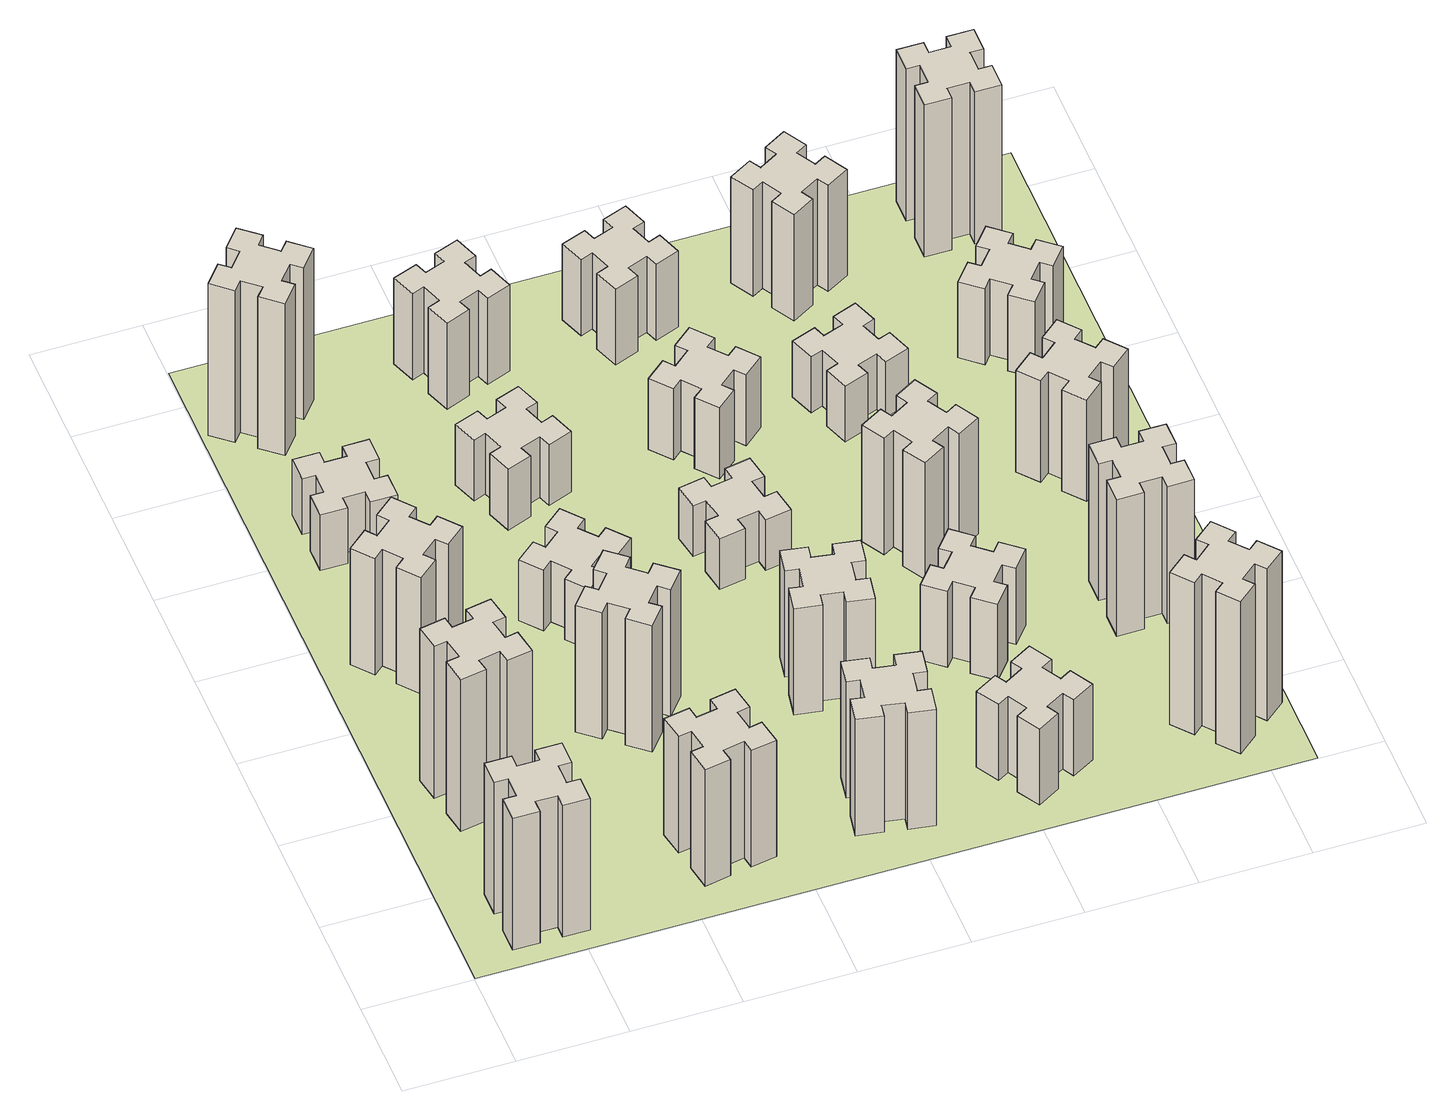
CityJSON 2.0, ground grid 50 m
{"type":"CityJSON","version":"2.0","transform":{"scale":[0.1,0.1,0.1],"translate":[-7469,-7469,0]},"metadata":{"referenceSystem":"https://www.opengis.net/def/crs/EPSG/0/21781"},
"CityObjects":{
"building1":{"type":"Building","attributes":{"class":"1000","function":"1000","usage":"1000","yearOfConstruction":2016,"roofType":"1000","measuredHeight":78,"storeysAboveGround":30,"storeysBelowGround":0},"geometry":[{"type":"Solid","lod":"1","boundaries":[[[[0,1,2,3,4,5,6,7,8,9,10,11,12,13,14,15,16,17,18,19]],[[17,16,20,21]],[[16,15,22,20]],[[15,14,23,22]],[[14,13,24,23]],[[13,12,25,24]],[[12,11,26,25]],[[11,10,27,26]],[[10,9,28,27]],[[9,8,29,28]],[[8,7,30,29]],[[7,6,31,30]],[[6,5,32,31]],[[5,4,33,32]],[[4,3,34,33]],[[3,2,35,34]],[[2,1,36,35]],[[1,0,37,36]],[[0,19,38,37]],[[19,18,39,38]],[[18,17,21,39]],[[24,25,26,27,28,29,30,31,32,33,34,35,36,37,38,39,21,20,22,23]]]]}]},
"building2":{"type":"Building","attributes":{"class":"1000","function":"1000","usage":"1000","yearOfConstruction":2016,"roofType":"1000","measuredHeight":90,"storeysAboveGround":30,"storeysBelowGround":0},"geometry":[{"type":"Solid","lod":"1","boundaries":[[[[40,41,42,43,44,45,46,47,48,49,50,51,52,53,54,55,56,57,58,59]],[[57,56,60,61]],[[56,55,62,60]],[[55,54,63,62]],[[54,53,64,63]],[[53,52,65,64]],[[52,51,66,65]],[[51,50,67,66]],[[50,49,68,67]],[[49,48,69,68]],[[48,47,70,69]],[[47,46,71,70]],[[46,45,72,71]],[[45,44,73,72]],[[44,43,74,73]],[[43,42,75,74]],[[42,41,76,75]],[[41,40,77,76]],[[40,59,78,77]],[[59,58,79,78]],[[58,57,61,79]],[[64,65,66,67,68,69,70,71,72,73,74,75,76,77,78,79,61,60,62,63]]]]}]},
"building3":{"type":"Building","attributes":{"class":"1000","function":"1000","usage":"1000","yearOfConstruction":2016,"roofType":"1000","measuredHeight":69,"storeysAboveGround":30,"storeysBelowGround":0},"geometry":[{"type":"Solid","lod":"1","boundaries":[[[[80,81,82,83,84,85,86,87,88,89,90,91,92,93,94,95,96,97,98,99]],[[97,96,100,101]],[[96,95,102,100]],[[95,94,103,102]],[[94,93,104,103]],[[93,92,105,104]],[[92,91,106,105]],[[91,90,107,106]],[[90,89,108,107]],[[89,88,109,108]],[[88,87,110,109]],[[87,86,111,110]],[[86,85,112,111]],[[85,84,113,112]],[[84,83,114,113]],[[83,82,115,114]],[[82,81,116,115]],[[81,80,117,116]],[[80,99,118,117]],[[99,98,119,118]],[[98,97,101,119]],[[104,105,106,107,108,109,110,111,112,113,114,115,116,117,118,119,101,100,102,103]]]]}]},
"building4":{"type":"Building","attributes":{"class":"1000","function":"1000","usage":"1000","yearOfConstruction":2016,"roofType":"1000","measuredHeight":33,"storeysAboveGround":30,"storeysBelowGround":0},"geometry":[{"type":"Solid","lod":"1","boundaries":[[[[120,121,122,123,124,125,126,127,128,129,130,131,132,133,134,135,136,137,138,139]],[[137,136,140,141]],[[136,135,142,140]],[[135,134,143,142]],[[134,133,144,143]],[[133,132,145,144]],[[132,131,146,145]],[[131,130,147,146]],[[130,129,148,147]],[[129,128,149,148]],[[128,127,150,149]],[[127,126,151,150]],[[126,125,152,151]],[[125,124,153,152]],[[124,123,154,153]],[[123,122,155,154]],[[122,121,156,155]],[[121,120,157,156]],[[120,139,158,157]],[[139,138,159,158]],[[138,137,141,159]],[[144,145,146,147,148,149,150,151,152,153,154,155,156,157,158,159,141,140,142,143]]]]}]},
"building5":{"type":"Building","attributes":{"class":"1000","function":"1000","usage":"1000","yearOfConstruction":2016,"roofType":"1000","measuredHeight":90,"storeysAboveGround":30,"storeysBelowGround":0},"geometry":[{"type":"Solid","lod":"1","boundaries":[[[[160,161,162,163,164,165,166,167,168,169,170,171,172,173,174,175,176,177,178,179]],[[177,176,180,181]],[[176,175,182,180]],[[175,174,183,182]],[[174,173,184,183]],[[173,172,185,184]],[[172,171,186,185]],[[171,170,187,186]],[[170,169,188,187]],[[169,168,189,188]],[[168,167,190,189]],[[167,166,191,190]],[[166,165,192,191]],[[165,164,193,192]],[[164,163,194,193]],[[163,162,195,194]],[[162,161,196,195]],[[161,160,197,196]],[[160,179,198,197]],[[179,178,199,198]],[[178,177,181,199]],[[184,185,186,187,188,189,190,191,192,193,194,195,196,197,198,199,181,180,182,183]]]]}]},
"building6":{"type":"Building","attributes":{"class":"1000","function":"1000","usage":"1000","yearOfConstruction":2016,"roofType":"1000","measuredHeight":69,"storeysAboveGround":30,"storeysBelowGround":0},"geometry":[{"type":"Solid","lod":"1","boundaries":[[[[200,201,202,203,204,205,206,207,208,209,210,211,212,213,214,215,216,217,218,219]],[[217,216,220,221]],[[216,215,222,220]],[[215,214,223,222]],[[214,213,224,223]],[[213,212,225,224]],[[212,211,226,225]],[[211,210,227,226]],[[210,209,228,227]],[[209,208,229,228]],[[208,207,230,229]],[[207,206,231,230]],[[206,205,232,231]],[[205,204,233,232]],[[204,203,234,233]],[[203,202,235,234]],[[202,201,236,235]],[[201,200,237,236]],[[200,219,238,237]],[[219,218,239,238]],[[218,217,221,239]],[[224,225,226,227,228,229,230,231,232,233,234,235,236,237,238,239,221,220,222,223]]]]}]},
"building7":{"type":"Building","attributes":{"class":"1000","function":"1000","usage":"1000","yearOfConstruction":2016,"roofType":"1000","measuredHeight":75,"storeysAboveGround":30,"storeysBelowGround":0},"geometry":[{"type":"Solid","lod":"1","boundaries":[[[[240,241,242,243,244,245,246,247,248,249,250,251,252,253,254,255,256,257,258,259]],[[257,256,260,261]],[[256,255,262,260]],[[255,254,263,262]],[[254,253,264,263]],[[253,252,265,264]],[[252,251,266,265]],[[251,250,267,266]],[[250,249,268,267]],[[249,248,269,268]],[[248,247,270,269]],[[247,246,271,270]],[[246,245,272,271]],[[245,244,273,272]],[[244,243,274,273]],[[243,242,275,274]],[[242,241,276,275]],[[241,240,277,276]],[[240,259,278,277]],[[259,258,279,278]],[[258,257,261,279]],[[264,265,266,267,268,269,270,271,272,273,274,275,276,277,278,279,261,260,262,263]]]]}]},
"building8":{"type":"Building","attributes":{"class":"1000","function":"1000","usage":"1000","yearOfConstruction":2016,"roofType":"1000","measuredHeight":36,"storeysAboveGround":30,"storeysBelowGround":0},"geometry":[{"type":"Solid","lod":"1","boundaries":[[[[280,281,282,283,284,285,286,287,288,289,290,291,292,293,294,295,296,297,298,299]],[[297,296,300,301]],[[296,295,302,300]],[[295,294,303,302]],[[294,293,304,303]],[[293,292,305,304]],[[292,291,306,305]],[[291,290,307,306]],[[290,289,308,307]],[[289,288,309,308]],[[288,287,310,309]],[[287,286,311,310]],[[286,285,312,311]],[[285,284,313,312]],[[284,283,314,313]],[[283,282,315,314]],[[282,281,316,315]],[[281,280,317,316]],[[280,299,318,317]],[[299,298,319,318]],[[298,297,301,319]],[[304,305,306,307,308,309,310,311,312,313,314,315,316,317,318,319,301,300,302,303]]]]}]},
"building9":{"type":"Building","attributes":{"class":"1000","function":"1000","usage":"1000","yearOfConstruction":2016,"roofType":"1000","measuredHeight":36,"storeysAboveGround":30,"storeysBelowGround":0},"geometry":[{"type":"Solid","lod":"1","boundaries":[[[[320,321,322,323,324,325,326,327,328,329,330,331,332,333,334,335,336,337,338,339]],[[337,336,340,341]],[[336,335,342,340]],[[335,334,343,342]],[[334,333,344,343]],[[333,332,345,344]],[[332,331,346,345]],[[331,330,347,346]],[[330,329,348,347]],[[329,328,349,348]],[[328,327,350,349]],[[327,326,351,350]],[[326,325,352,351]],[[325,324,353,352]],[[324,323,354,353]],[[323,322,355,354]],[[322,321,356,355]],[[321,320,357,356]],[[320,339,358,357]],[[339,338,359,358]],[[338,337,341,359]],[[344,345,346,347,348,349,350,351,352,353,354,355,356,357,358,359,341,340,342,343]]]]}]},
"building10":{"type":"Building","attributes":{"class":"1000","function":"1000","usage":"1000","yearOfConstruction":2016,"roofType":"1000","measuredHeight":69,"storeysAboveGround":30,"storeysBelowGround":0},"geometry":[{"type":"Solid","lod":"1","boundaries":[[[[360,361,362,363,364,365,366,367,368,369,370,371,372,373,374,375,376,377,378,379]],[[377,376,380,381]],[[376,375,382,380]],[[375,374,383,382]],[[374,373,384,383]],[[373,372,385,384]],[[372,371,386,385]],[[371,370,387,386]],[[370,369,388,387]],[[369,368,389,388]],[[368,367,390,389]],[[367,366,391,390]],[[366,365,392,391]],[[365,364,393,392]],[[364,363,394,393]],[[363,362,395,394]],[[362,361,396,395]],[[361,360,397,396]],[[360,379,398,397]],[[379,378,399,398]],[[378,377,381,399]],[[384,385,386,387,388,389,390,391,392,393,394,395,396,397,398,399,381,380,382,383]]]]}]},
"building11":{"type":"Building","attributes":{"class":"1000","function":"1000","usage":"1000","yearOfConstruction":2016,"roofType":"1000","measuredHeight":51,"storeysAboveGround":30,"storeysBelowGround":0},"geometry":[{"type":"Solid","lod":"1","boundaries":[[[[400,401,402,403,404,405,406,407,408,409,410,411,412,413,414,415,416,417,418,419]],[[417,416,420,421]],[[416,415,422,420]],[[415,414,423,422]],[[414,413,424,423]],[[413,412,425,424]],[[412,411,426,425]],[[411,410,427,426]],[[410,409,428,427]],[[409,408,429,428]],[[408,407,430,429]],[[407,406,431,430]],[[406,405,432,431]],[[405,404,433,432]],[[404,403,434,433]],[[403,402,435,434]],[[402,401,436,435]],[[401,400,437,436]],[[400,419,438,437]],[[419,418,439,438]],[[418,417,421,439]],[[424,425,426,427,428,429,430,431,432,433,434,435,436,437,438,439,421,420,422,423]]]]}]},
"building12":{"type":"Building","attributes":{"class":"1000","function":"1000","usage":"1000","yearOfConstruction":2016,"roofType":"1000","measuredHeight":63,"storeysAboveGround":30,"storeysBelowGround":0},"geometry":[{"type":"Solid","lod":"1","boundaries":[[[[440,441,442,443,444,445,446,447,448,449,450,451,452,453,454,455,456,457,458,459]],[[457,456,460,461]],[[456,455,462,460]],[[455,454,463,462]],[[454,453,464,463]],[[453,452,465,464]],[[452,451,466,465]],[[451,450,467,466]],[[450,449,468,467]],[[449,448,469,468]],[[448,447,470,469]],[[447,446,471,470]],[[446,445,472,471]],[[445,444,473,472]],[[444,443,474,473]],[[443,442,475,474]],[[442,441,476,475]],[[441,440,477,476]],[[440,459,478,477]],[[459,458,479,478]],[[458,457,461,479]],[[464,465,466,467,468,469,470,471,472,473,474,475,476,477,478,479,461,460,462,463]]]]}]},
"building13":{"type":"Building","attributes":{"class":"1000","function":"1000","usage":"1000","yearOfConstruction":2016,"roofType":"1000","measuredHeight":30,"storeysAboveGround":30,"storeysBelowGround":0},"geometry":[{"type":"Solid","lod":"1","boundaries":[[[[480,481,482,483,484,485,486,487,488,489,490,491,492,493,494,495,496,497,498,499]],[[497,496,500,501]],[[496,495,502,500]],[[495,494,503,502]],[[494,493,504,503]],[[493,492,505,504]],[[492,491,506,505]],[[491,490,507,506]],[[490,489,508,507]],[[489,488,509,508]],[[488,487,510,509]],[[487,486,511,510]],[[486,485,512,511]],[[485,484,513,512]],[[484,483,514,513]],[[483,482,515,514]],[[482,481,516,515]],[[481,480,517,516]],[[480,499,518,517]],[[499,498,519,518]],[[498,497,501,519]],[[504,505,506,507,508,509,510,511,512,513,514,515,516,517,518,519,501,500,502,503]]]]}]},
"building14":{"type":"Building","attributes":{"class":"1000","function":"1000","usage":"1000","yearOfConstruction":2016,"roofType":"1000","measuredHeight":45,"storeysAboveGround":30,"storeysBelowGround":0},"geometry":[{"type":"Solid","lod":"1","boundaries":[[[[520,521,522,523,524,525,526,527,528,529,530,531,532,533,534,535,536,537,538,539]],[[537,536,540,541]],[[536,535,542,540]],[[535,534,543,542]],[[534,533,544,543]],[[533,532,545,544]],[[532,531,546,545]],[[531,530,547,546]],[[530,529,548,547]],[[529,528,549,548]],[[528,527,550,549]],[[527,526,551,550]],[[526,525,552,551]],[[525,524,553,552]],[[524,523,554,553]],[[523,522,555,554]],[[522,521,556,555]],[[521,520,557,556]],[[520,539,558,557]],[[539,538,559,558]],[[538,537,541,559]],[[544,545,546,547,548,549,550,551,552,553,554,555,556,557,558,559,541,540,542,543]]]]}]},
"building15":{"type":"Building","attributes":{"class":"1000","function":"1000","usage":"1000","yearOfConstruction":2016,"roofType":"1000","measuredHeight":42,"storeysAboveGround":30,"storeysBelowGround":0},"geometry":[{"type":"Solid","lod":"1","boundaries":[[[[560,561,562,563,564,565,566,567,568,569,570,571,572,573,574,575,576,577,578,579]],[[577,576,580,581]],[[576,575,582,580]],[[575,574,583,582]],[[574,573,584,583]],[[573,572,585,584]],[[572,571,586,585]],[[571,570,587,586]],[[570,569,588,587]],[[569,568,589,588]],[[568,567,590,589]],[[567,566,591,590]],[[566,565,592,591]],[[565,564,593,592]],[[564,563,594,593]],[[563,562,595,594]],[[562,561,596,595]],[[561,560,597,596]],[[560,579,598,597]],[[579,578,599,598]],[[578,577,581,599]],[[584,585,586,587,588,589,590,591,592,593,594,595,596,597,598,599,581,580,582,583]]]]}]},
"building16":{"type":"Building","attributes":{"class":"1000","function":"1000","usage":"1000","yearOfConstruction":2016,"roofType":"1000","measuredHeight":45,"storeysAboveGround":30,"storeysBelowGround":0},"geometry":[{"type":"Solid","lod":"1","boundaries":[[[[600,601,602,603,604,605,606,607,608,609,610,611,612,613,614,615,616,617,618,619]],[[617,616,620,621]],[[616,615,622,620]],[[615,614,623,622]],[[614,613,624,623]],[[613,612,625,624]],[[612,611,626,625]],[[611,610,627,626]],[[610,609,628,627]],[[609,608,629,628]],[[608,607,630,629]],[[607,606,631,630]],[[606,605,632,631]],[[605,604,633,632]],[[604,603,634,633]],[[603,602,635,634]],[[602,601,636,635]],[[601,600,637,636]],[[600,619,638,637]],[[619,618,639,638]],[[618,617,621,639]],[[624,625,626,627,628,629,630,631,632,633,634,635,636,637,638,639,621,620,622,623]]]]}]},
"building17":{"type":"Building","attributes":{"class":"1000","function":"1000","usage":"1000","yearOfConstruction":2016,"roofType":"1000","measuredHeight":45,"storeysAboveGround":30,"storeysBelowGround":0},"geometry":[{"type":"Solid","lod":"1","boundaries":[[[[640,641,642,643,644,645,646,647,648,649,650,651,652,653,654,655,656,657,658,659]],[[657,656,660,661]],[[656,655,662,660]],[[655,654,663,662]],[[654,653,664,663]],[[653,652,665,664]],[[652,651,666,665]],[[651,650,667,666]],[[650,649,668,667]],[[649,648,669,668]],[[648,647,670,669]],[[647,646,671,670]],[[646,645,672,671]],[[645,644,673,672]],[[644,643,674,673]],[[643,642,675,674]],[[642,641,676,675]],[[641,640,677,676]],[[640,659,678,677]],[[659,658,679,678]],[[658,657,661,679]],[[664,665,666,667,668,669,670,671,672,673,674,675,676,677,678,679,661,660,662,663]]]]}]},
"building18":{"type":"Building","attributes":{"class":"1000","function":"1000","usage":"1000","yearOfConstruction":2016,"roofType":"1000","measuredHeight":69,"storeysAboveGround":30,"storeysBelowGround":0},"geometry":[{"type":"Solid","lod":"1","boundaries":[[[[680,681,682,683,684,685,686,687,688,689,690,691,692,693,694,695,696,697,698,699]],[[697,696,700,701]],[[696,695,702,700]],[[695,694,703,702]],[[694,693,704,703]],[[693,692,705,704]],[[692,691,706,705]],[[691,690,707,706]],[[690,689,708,707]],[[689,688,709,708]],[[688,687,710,709]],[[687,686,711,710]],[[686,685,712,711]],[[685,684,713,712]],[[684,683,714,713]],[[683,682,715,714]],[[682,681,716,715]],[[681,680,717,716]],[[680,699,718,717]],[[699,698,719,718]],[[698,697,701,719]],[[704,705,706,707,708,709,710,711,712,713,714,715,716,717,718,719,701,700,702,703]]]]}]},
"building19":{"type":"Building","attributes":{"class":"1000","function":"1000","usage":"1000","yearOfConstruction":2016,"roofType":"1000","measuredHeight":33,"storeysAboveGround":30,"storeysBelowGround":0},"geometry":[{"type":"Solid","lod":"1","boundaries":[[[[720,721,722,723,724,725,726,727,728,729,730,731,732,733,734,735,736,737,738,739]],[[737,736,740,741]],[[736,735,742,740]],[[735,734,743,742]],[[734,733,744,743]],[[733,732,745,744]],[[732,731,746,745]],[[731,730,747,746]],[[730,729,748,747]],[[729,728,749,748]],[[728,727,750,749]],[[727,726,751,750]],[[726,725,752,751]],[[725,724,753,752]],[[724,723,754,753]],[[723,722,755,754]],[[722,721,756,755]],[[721,720,757,756]],[[720,739,758,757]],[[739,738,759,758]],[[738,737,741,759]],[[744,745,746,747,748,749,750,751,752,753,754,755,756,757,758,759,741,740,742,743]]]]}]},
"building20":{"type":"Building","attributes":{"class":"1000","function":"1000","usage":"1000","yearOfConstruction":2016,"roofType":"1000","measuredHeight":90,"storeysAboveGround":30,"storeysBelowGround":0},"geometry":[{"type":"Solid","lod":"1","boundaries":[[[[760,761,762,763,764,765,766,767,768,769,770,771,772,773,774,775,776,777,778,779]],[[777,776,780,781]],[[776,775,782,780]],[[775,774,783,782]],[[774,773,784,783]],[[773,772,785,784]],[[772,771,786,785]],[[771,770,787,786]],[[770,769,788,787]],[[769,768,789,788]],[[768,767,790,789]],[[767,766,791,790]],[[766,765,792,791]],[[765,764,793,792]],[[764,763,794,793]],[[763,762,795,794]],[[762,761,796,795]],[[761,760,797,796]],[[760,779,798,797]],[[779,778,799,798]],[[778,777,781,799]],[[784,785,786,787,788,789,790,791,792,793,794,795,796,797,798,799,781,780,782,783]]]]}]},
"building21":{"type":"Building","attributes":{"class":"1000","function":"1000","usage":"1000","yearOfConstruction":2016,"roofType":"1000","measuredHeight":63,"storeysAboveGround":30,"storeysBelowGround":0},"geometry":[{"type":"Solid","lod":"1","boundaries":[[[[800,801,802,803,804,805,806,807,808,809,810,811,812,813,814,815,816,817,818,819]],[[817,816,820,821]],[[816,815,822,820]],[[815,814,823,822]],[[814,813,824,823]],[[813,812,825,824]],[[812,811,826,825]],[[811,810,827,826]],[[810,809,828,827]],[[809,808,829,828]],[[808,807,830,829]],[[807,806,831,830]],[[806,805,832,831]],[[805,804,833,832]],[[804,803,834,833]],[[803,802,835,834]],[[802,801,836,835]],[[801,800,837,836]],[[800,819,838,837]],[[819,818,839,838]],[[818,817,821,839]],[[824,825,826,827,828,829,830,831,832,833,834,835,836,837,838,839,821,820,822,823]]]]}]},
"building22":{"type":"Building","attributes":{"class":"1000","function":"1000","usage":"1000","yearOfConstruction":2016,"roofType":"1000","measuredHeight":81,"storeysAboveGround":30,"storeysBelowGround":0},"geometry":[{"type":"Solid","lod":"1","boundaries":[[[[840,841,842,843,844,845,846,847,848,849,850,851,852,853,854,855,856,857,858,859]],[[857,856,860,861]],[[856,855,862,860]],[[855,854,863,862]],[[854,853,864,863]],[[853,852,865,864]],[[852,851,866,865]],[[851,850,867,866]],[[850,849,868,867]],[[849,848,869,868]],[[848,847,870,869]],[[847,846,871,870]],[[846,845,872,871]],[[845,844,873,872]],[[844,843,874,873]],[[843,842,875,874]],[[842,841,876,875]],[[841,840,877,876]],[[840,859,878,877]],[[859,858,879,878]],[[858,857,861,879]],[[864,865,866,867,868,869,870,871,872,873,874,875,876,877,878,879,861,860,862,863]]]]}]},
"building23":{"type":"Building","attributes":{"class":"1000","function":"1000","usage":"1000","yearOfConstruction":2016,"roofType":"1000","measuredHeight":60,"storeysAboveGround":30,"storeysBelowGround":0},"geometry":[{"type":"Solid","lod":"1","boundaries":[[[[880,881,882,883,884,885,886,887,888,889,890,891,892,893,894,895,896,897,898,899]],[[897,896,900,901]],[[896,895,902,900]],[[895,894,903,902]],[[894,893,904,903]],[[893,892,905,904]],[[892,891,906,905]],[[891,890,907,906]],[[890,889,908,907]],[[889,888,909,908]],[[888,887,910,909]],[[887,886,911,910]],[[886,885,912,911]],[[885,884,913,912]],[[884,883,914,913]],[[883,882,915,914]],[[882,881,916,915]],[[881,880,917,916]],[[880,899,918,917]],[[899,898,919,918]],[[898,897,901,919]],[[904,905,906,907,908,909,910,911,912,913,914,915,916,917,918,919,901,900,902,903]]]]}]},
"building24":{"type":"Building","attributes":{"class":"1000","function":"1000","usage":"1000","yearOfConstruction":2016,"roofType":"1000","measuredHeight":45,"storeysAboveGround":30,"storeysBelowGround":0},"geometry":[{"type":"Solid","lod":"1","boundaries":[[[[920,921,922,923,924,925,926,927,928,929,930,931,932,933,934,935,936,937,938,939]],[[937,936,940,941]],[[936,935,942,940]],[[935,934,943,942]],[[934,933,944,943]],[[933,932,945,944]],[[932,931,946,945]],[[931,930,947,946]],[[930,929,948,947]],[[929,928,949,948]],[[928,927,950,949]],[[927,926,951,950]],[[926,925,952,951]],[[925,924,953,952]],[[924,923,954,953]],[[923,922,955,954]],[[922,921,956,955]],[[921,920,957,956]],[[920,939,958,957]],[[939,938,959,958]],[[938,937,941,959]],[[944,945,946,947,948,949,950,951,952,953,954,955,956,957,958,959,941,940,942,943]]]]}]},
"building25":{"type":"Building","attributes":{"class":"1000","function":"1000","usage":"1000","yearOfConstruction":2016,"roofType":"1000","measuredHeight":90,"storeysAboveGround":30,"storeysBelowGround":0},"geometry":[{"type":"Solid","lod":"1","boundaries":[[[[960,961,962,963,964,965,966,967,968,969,970,971,972,973,974,975,976,977,978,979]],[[977,976,980,981]],[[976,975,982,980]],[[975,974,983,982]],[[974,973,984,983]],[[973,972,985,984]],[[972,971,986,985]],[[971,970,987,986]],[[970,969,988,987]],[[969,968,989,988]],[[968,967,990,989]],[[967,966,991,990]],[[966,965,992,991]],[[965,964,993,992]],[[964,963,994,993]],[[963,962,995,994]],[[962,961,996,995]],[[961,960,997,996]],[[960,979,998,997]],[[979,978,999,998]],[[978,977,981,999]],[[984,985,986,987,988,989,990,991,992,993,994,995,996,997,998,999,981,980,982,983]]]]}]},
"landuse1":{"type":"LandUse","attributes":{"name":"plot1","function":"1010"},"geometry":[{"type":"MultiSurface","lod":"1","boundaries":[[[1000,1001,1002,1003]]]}]}
},
"vertices":[
[485,225,0],[485,325,0],[545,325,0],[545,445,0],[425,445,0],[425,385,0],[325,385,0],[325,445,0],[205,445,0],[205,325,0],[265,325,0],[265,225,0],[205,225,0],[205,105,0],[325,105,0],[325,165,0],[425,165,0],[425,105,0],[545,105,0],[545,225,0],[425,165,780],[425,105,780],[325,165,780],[325,105,780],[205,105,780],[205,225,780],[265,225,780],[265,325,780],[205,325,780],[205,445,780],[325,445,780],[325,385,780],[425,385,780],[425,445,780],[545,445,780],[545,325,780],[485,325,780],[485,225,780],[545,225,780],[545,105,780],
[405,1132,0],[307,1115,0],[297,1174,0],[178,1153,0],[199,1035,0],[258,1045,0],[276,947,0],[217,937,0],[237,818,0],[356,839,0],[345,898,0],[444,916,0],[454,857,0],[572,877,0],[551,996,0],[492,985,0],[475,1084,0],[534,1094,0],[513,1212,0],[395,1191,0],[475,1084,900],[534,1094,900],[492,985,900],[551,996,900],[572,877,900],[454,857,900],[444,916,900],[345,898,900],[356,839,900],[237,818,900],[217,937,900],[276,947,900],[258,1045,900],[199,1035,900],[178,1153,900],[297,1174,900],[307,1115,900],[405,1132,900],[395,1191,900],[513,1212,900],
[492,1888,0],[427,1964,0],[473,2003,0],[396,2095,0],[304,2018,0],[343,1972,0],[266,1907,0],[228,1953,0],[136,1876,0],[213,1784,0],[259,1823,0],[323,1746,0],[277,1708,0],[354,1616,0],[446,1693,0],[408,1739,0],[484,1803,0],[523,1757,0],[615,1834,0],[538,1926,0],[484,1803,690],[523,1757,690],[408,1739,690],[446,1693,690],[354,1616,690],[277,1708,690],[323,1746,690],[259,1823,690],[213,1784,690],[136,1876,690],[228,1953,690],[266,1907,690],[343,1972,690],[304,2018,690],[396,2095,690],[473,2003,690],[427,1964,690],[492,1888,690],[538,1926,690],[615,1834,690],
[485,2545,0],[485,2645,0],[545,2645,0],[545,2765,0],[425,2765,0],[425,2705,0],[325,2705,0],[325,2765,0],[205,2765,0],[205,2645,0],[265,2645,0],[265,2545,0],[205,2545,0],[205,2425,0],[325,2425,0],[325,2485,0],[425,2485,0],[425,2425,0],[545,2425,0],[545,2545,0],[425,2485,330],[425,2425,330],[325,2485,330],[325,2425,330],[205,2425,330],[205,2545,330],[265,2545,330],[265,2645,330],[205,2645,330],[205,2765,330],[325,2765,330],[325,2705,330],[425,2705,330],[425,2765,330],[545,2765,330],[545,2645,330],[485,2645,330],[485,2545,330],[545,2545,330],[545,2425,330],
[384,3387,0],[308,3452,0],[346,3498,0],[254,3575,0],[177,3483,0],[223,3444,0],[159,3368,0],[113,3406,0],[36,3314,0],[128,3237,0],[166,3283,0],[243,3219,0],[204,3173,0],[296,3096,0],[373,3188,0],[327,3226,0],[392,3303,0],[438,3264,0],[515,3356,0],[423,3433,0],[392,3303,900],[438,3264,900],[327,3226,900],[373,3188,900],[296,3096,900],[204,3173,900],[243,3219,900],[166,3283,900],[128,3237,900],[36,3314,900],[113,3406,900],[159,3368,900],[223,3444,900],[177,3483,900],[254,3575,900],[346,3498,900],[308,3452,900],[384,3387,900],[423,3433,900],[515,3356,900],
[1332,345,0],[1315,444,0],[1374,454,0],[1353,572,0],[1235,551,0],[1245,492,0],[1147,475,0],[1137,534,0],[1018,513,0],[1039,395,0],[1098,405,0],[1116,307,0],[1057,297,0],[1077,178,0],[1196,199,0],[1185,258,0],[1284,276,0],[1294,217,0],[1412,237,0],[1391,356,0],[1284,276,690],[1294,217,690],[1185,258,690],[1196,199,690],[1077,178,690],[1057,297,690],[1116,307,690],[1098,405,690],[1039,395,690],[1018,513,690],[1137,534,690],[1147,475,690],[1245,492,690],[1235,551,690],[1353,572,690],[1374,454,690],[1315,444,690],[1332,345,690],[1391,356,690],[1412,237,690],
[1224,1267,0],[1148,1332,0],[1186,1378,0],[1094,1455,0],[1017,1363,0],[1063,1324,0],[999,1248,0],[953,1286,0],[876,1194,0],[968,1117,0],[1006,1163,0],[1083,1099,0],[1044,1053,0],[1136,976,0],[1213,1068,0],[1167,1106,0],[1232,1183,0],[1278,1144,0],[1355,1236,0],[1263,1313,0],[1232,1183,750],[1278,1144,750],[1167,1106,750],[1213,1068,750],[1136,976,750],[1044,1053,750],[1083,1099,750],[1006,1163,750],[968,1117,750],[876,1194,750],[953,1286,750],[999,1248,750],[1063,1324,750],[1017,1363,750],[1094,1455,750],[1186,1378,750],[1148,1332,750],[1224,1267,750],[1263,1313,750],[1355,1236,750],
[1083,1972,0],[1006,1907,0],[968,1953,0],[876,1876,0],[953,1784,0],[999,1823,0],[1063,1746,0],[1017,1708,0],[1094,1616,0],[1186,1693,0],[1148,1739,0],[1224,1803,0],[1263,1757,0],[1355,1834,0],[1278,1926,0],[1232,1888,0],[1167,1964,0],[1213,2003,0],[1136,2095,0],[1044,2018,0],[1167,1964,360],[1213,2003,360],[1232,1888,360],[1278,1926,360],[1355,1834,360],[1263,1757,360],[1224,1803,360],[1148,1739,360],[1186,1693,360],[1094,1616,360],[1017,1708,360],[1063,1746,360],[999,1823,360],[953,1784,360],[876,1876,360],[968,1953,360],[1006,1907,360],[1083,1972,360],[1044,2018,360],[1136,2095,360],
[1106,2475,0],[1200,2509,0],[1220,2453,0],[1333,2494,0],[1292,2607,0],[1236,2586,0],[1202,2680,0],[1258,2700,0],[1217,2813,0],[1104,2772,0],[1125,2716,0],[1031,2682,0],[1010,2738,0],[897,2697,0],[939,2584,0],[995,2605,0],[1029,2511,0],[973,2490,0],[1014,2377,0],[1127,2419,0],[1029,2511,360],[973,2490,360],[995,2605,360],[939,2584,360],[897,2697,360],[1010,2738,360],[1031,2682,360],[1125,2716,360],[1104,2772,360],[1217,2813,360],[1258,2700,360],[1202,2680,360],[1236,2586,360],[1292,2607,360],[1333,2494,360],[1220,2453,360],[1200,2509,360],[1106,2475,360],[1127,2419,360],[1014,2377,360],
[2055,307,0],[2072,405,0],[2131,395,0],[2152,513,0],[2034,534,0],[2024,475,0],[1925,492,0],[1936,551,0],[1817,572,0],[1797,454,0],[1856,444,0],[1838,345,0],[1779,356,0],[1758,237,0],[1877,217,0],[1887,276,0],[1985,258,0],[1975,199,0],[2093,178,0],[2114,297,0],[1985,258,690],[1975,199,690],[1887,276,690],[1877,217,690],[1758,237,690],[1779,356,690],[1838,345,690],[1856,444,690],[1797,454,690],[1817,572,690],[1936,551,690],[1925,492,690],[2024,475,690],[2034,534,690],[2152,513,690],[2131,395,690],[2072,405,690],[2055,307,690],[2114,297,690],[2093,178,690],
[1125,3456,0],[1031,3422,0],[1010,3478,0],[897,3437,0],[939,3324,0],[995,3345,0],[1029,3251,0],[973,3230,0],[1014,3117,0],[1127,3159,0],[1106,3215,0],[1200,3249,0],[1220,3193,0],[1333,3234,0],[1292,3347,0],[1236,3326,0],[1202,3420,0],[1258,3440,0],[1217,3553,0],[1104,3512,0],[1202,3420,510],[1258,3440,510],[1236,3326,510],[1292,3347,510],[1333,3234,510],[1220,3193,510],[1200,3249,510],[1106,3215,510],[1127,3159,510],[1014,3117,510],[973,3230,510],[1029,3251,510],[995,3345,510],[939,3324,510],[897,3437,510],[1010,3478,510],[1031,3422,510],[1125,3456,510],[1104,3512,510],[1217,3553,510],
[2055,1047,0],[2072,1145,0],[2131,1135,0],[2152,1253,0],[2034,1274,0],[2024,1215,0],[1925,1232,0],[1936,1291,0],[1817,1312,0],[1797,1194,0],[1856,1184,0],[1838,1085,0],[1779,1096,0],[1758,977,0],[1877,957,0],[1887,1016,0],[1985,998,0],[1975,939,0],[2093,918,0],[2114,1037,0],[1985,998,630],[1975,939,630],[1887,1016,630],[1877,957,630],[1758,977,630],[1779,1096,630],[1838,1085,630],[1856,1184,630],[1797,1194,630],[1817,1312,630],[1936,1291,630],[1925,1232,630],[2024,1215,630],[2034,1274,630],[2152,1253,630],[2131,1135,630],[2072,1145,630],[2055,1047,630],[2114,1037,630],[2093,918,630],
[1972,1925,0],[1955,2024,0],[2014,2034,0],[1993,2152,0],[1875,2131,0],[1885,2072,0],[1787,2055,0],[1777,2114,0],[1658,2093,0],[1679,1975,0],[1738,1985,0],[1756,1887,0],[1697,1877,0],[1717,1758,0],[1836,1779,0],[1825,1838,0],[1924,1856,0],[1934,1797,0],[2052,1817,0],[2031,1936,0],[1924,1856,300],[1934,1797,300],[1825,1838,300],[1836,1779,300],[1717,1758,300],[1697,1877,300],[1756,1887,300],[1738,1985,300],[1679,1975,300],[1658,2093,300],[1777,2114,300],[1787,2055,300],[1885,2072,300],[1875,2131,300],[1993,2152,300],[2014,2034,300],[1955,2024,300],[1972,1925,300],[2031,1936,300],[2052,1817,300],
[2475,364,0],[2525,277,0],[2473,247,0],[2533,143,0],[2637,203,0],[2607,255,0],[2694,305,0],[2724,253,0],[2828,313,0],[2768,417,0],[2716,387,0],[2666,474,0],[2718,504,0],[2658,608,0],[2554,548,0],[2584,496,0],[2497,446,0],[2467,498,0],[2363,438,0],[2423,334,0],[2497,446,450],[2467,498,450],[2584,496,450],[2554,548,450],[2658,608,450],[2718,504,450],[2666,474,450],[2716,387,450],[2768,417,450],[2828,313,450],[2724,253,450],[2694,305,450],[2607,255,450],[2637,203,450],[2533,143,450],[2473,247,450],[2525,277,450],[2475,364,450],[2423,334,450],[2363,438,450],
[1988,2479,0],[2064,2543,0],[2103,2497,0],[2195,2574,0],[2118,2666,0],[2072,2628,0],[2007,2704,0],[2053,2743,0],[1976,2835,0],[1884,2758,0],[1923,2712,0],[1846,2647,0],[1808,2693,0],[1716,2616,0],[1793,2524,0],[1839,2563,0],[1903,2486,0],[1857,2448,0],[1934,2356,0],[2026,2433,0],[1903,2486,420],[1857,2448,420],[1839,2563,420],[1793,2524,420],[1716,2616,420],[1808,2693,420],[1846,2647,420],[1923,2712,420],[1884,2758,420],[1976,2835,420],[2053,2743,420],[2007,2704,420],[2072,2628,420],[2118,2666,420],[2195,2574,420],[2103,2497,420],[2064,2543,420],[1988,2479,420],[2026,2433,420],[1934,2356,420],
[1865,3456,0],[1771,3422,0],[1750,3478,0],[1637,3437,0],[1679,3324,0],[1735,3345,0],[1769,3251,0],[1713,3230,0],[1754,3117,0],[1867,3159,0],[1846,3215,0],[1940,3249,0],[1960,3193,0],[2073,3234,0],[2032,3347,0],[1976,3326,0],[1942,3420,0],[1998,3440,0],[1957,3553,0],[1844,3512,0],[1942,3420,450],[1998,3440,450],[1976,3326,450],[2032,3347,450],[2073,3234,450],[1960,3193,450],[1940,3249,450],[1846,3215,450],[1867,3159,450],[1754,3117,450],[1713,3230,450],[1769,3251,450],[1735,3345,450],[1679,3324,450],[1637,3437,450],[1750,3478,450],[1771,3422,450],[1865,3456,450],[1844,3512,450],[1957,3553,450],
[2647,1006,0],[2712,1083,0],[2758,1044,0],[2835,1136,0],[2743,1213,0],[2704,1167,0],[2628,1232,0],[2666,1278,0],[2574,1355,0],[2497,1263,0],[2543,1224,0],[2479,1148,0],[2433,1186,0],[2356,1094,0],[2448,1017,0],[2486,1063,0],[2563,999,0],[2524,953,0],[2616,876,0],[2693,968,0],[2563,999,450],[2524,953,450],[2486,1063,450],[2448,1017,450],[2356,1094,450],[2433,1186,450],[2479,1148,450],[2543,1224,450],[2497,1263,450],[2574,1355,450],[2666,1278,450],[2628,1232,450],[2704,1167,450],[2743,1213,450],[2835,1136,450],[2758,1044,450],[2712,1083,450],[2647,1006,450],[2693,968,450],[2616,876,450],
[2475,1744,0],[2525,1657,0],[2473,1627,0],[2533,1523,0],[2637,1583,0],[2607,1635,0],[2694,1685,0],[2724,1633,0],[2828,1693,0],[2768,1797,0],[2716,1767,0],[2666,1854,0],[2718,1884,0],[2658,1988,0],[2554,1928,0],[2584,1876,0],[2497,1826,0],[2467,1878,0],[2363,1818,0],[2423,1714,0],[2497,1826,690],[2467,1878,690],[2584,1876,690],[2554,1928,690],[2658,1988,690],[2718,1884,690],[2666,1854,690],[2716,1767,690],[2768,1797,690],[2828,1693,690],[2724,1633,690],[2694,1685,690],[2607,1635,690],[2637,1583,690],[2533,1523,690],[2473,1627,690],[2525,1657,690],[2475,1744,690],[2423,1714,690],[2363,1818,690],
[2586,2475,0],[2680,2509,0],[2700,2453,0],[2813,2494,0],[2772,2607,0],[2716,2586,0],[2682,2680,0],[2738,2700,0],[2697,2813,0],[2584,2772,0],[2605,2716,0],[2511,2682,0],[2490,2738,0],[2377,2697,0],[2419,2584,0],[2475,2605,0],[2509,2511,0],[2453,2490,0],[2494,2377,0],[2607,2419,0],[2509,2511,330],[2453,2490,330],[2475,2605,330],[2419,2584,330],[2377,2697,330],[2490,2738,330],[2511,2682,330],[2605,2716,330],[2584,2772,330],[2697,2813,330],[2738,2700,330],[2682,2680,330],[2716,2586,330],[2772,2607,330],[2813,2494,330],[2700,2453,330],[2680,2509,330],[2586,2475,330],[2607,2419,330],[2494,2377,330],
[3468,259,0],[3544,323,0],[3583,277,0],[3675,354,0],[3598,446,0],[3552,408,0],[3487,484,0],[3533,523,0],[3456,615,0],[3364,538,0],[3403,492,0],[3326,427,0],[3288,473,0],[3196,396,0],[3273,304,0],[3319,343,0],[3383,266,0],[3337,228,0],[3414,136,0],[3506,213,0],[3383,266,900],[3337,228,900],[3319,343,900],[3273,304,900],[3196,396,900],[3288,473,900],[3326,427,900],[3403,492,900],[3364,538,900],[3456,615,900],[3533,523,900],[3487,484,900],[3552,408,900],[3598,446,900],[3675,354,900],[3583,277,900],[3544,323,900],[3468,259,900],[3506,213,900],[3414,136,900],
[2716,3347,0],[2666,3434,0],[2718,3464,0],[2658,3568,0],[2554,3508,0],[2584,3456,0],[2497,3406,0],[2467,3458,0],[2363,3398,0],[2423,3294,0],[2475,3324,0],[2525,3237,0],[2473,3207,0],[2533,3103,0],[2637,3163,0],[2607,3215,0],[2694,3265,0],[2724,3213,0],[2828,3273,0],[2768,3377,0],[2694,3265,630],[2724,3213,630],[2607,3215,630],[2637,3163,630],[2533,3103,630],[2473,3207,630],[2525,3237,630],[2475,3324,630],[2423,3294,630],[2363,3398,630],[2467,3458,630],[2497,3406,630],[2584,3456,630],[2554,3508,630],[2658,3568,630],[2718,3464,630],[2666,3434,630],[2716,3347,630],[2768,3377,630],[2828,3273,630],
[3225,1165,0],[3225,1065,0],[3165,1065,0],[3165,945,0],[3285,945,0],[3285,1005,0],[3385,1005,0],[3385,945,0],[3505,945,0],[3505,1065,0],[3445,1065,0],[3445,1165,0],[3505,1165,0],[3505,1285,0],[3385,1285,0],[3385,1225,0],[3285,1225,0],[3285,1285,0],[3165,1285,0],[3165,1165,0],[3285,1225,810],[3285,1285,810],[3385,1225,810],[3385,1285,810],[3505,1285,810],[3505,1165,810],[3445,1165,810],[3445,1065,810],[3505,1065,810],[3505,945,810],[3385,945,810],[3385,1005,810],[3285,1005,810],[3285,945,810],[3165,945,810],[3165,1065,810],[3225,1065,810],[3225,1165,810],[3165,1165,810],[3165,1285,810],
[3303,2072,0],[3226,2007,0],[3188,2053,0],[3096,1976,0],[3173,1884,0],[3219,1923,0],[3283,1846,0],[3237,1808,0],[3314,1716,0],[3406,1793,0],[3368,1839,0],[3444,1903,0],[3483,1857,0],[3575,1934,0],[3498,2026,0],[3452,1988,0],[3387,2064,0],[3433,2103,0],[3356,2195,0],[3264,2118,0],[3387,2064,600],[3433,2103,600],[3452,1988,600],[3498,2026,600],[3575,1934,600],[3483,1857,600],[3444,1903,600],[3368,1839,600],[3406,1793,600],[3314,1716,600],[3237,1808,600],[3283,1846,600],[3219,1923,600],[3173,1884,600],[3096,1976,600],[3188,2053,600],[3226,2007,600],[3303,2072,600],[3264,2118,600],[3356,2195,600],
[3444,2747,0],[3368,2812,0],[3406,2858,0],[3314,2935,0],[3237,2843,0],[3283,2804,0],[3219,2728,0],[3173,2766,0],[3096,2674,0],[3188,2597,0],[3226,2643,0],[3303,2579,0],[3264,2533,0],[3356,2456,0],[3433,2548,0],[3387,2586,0],[3452,2663,0],[3498,2624,0],[3575,2716,0],[3483,2793,0],[3452,2663,450],[3498,2624,450],[3387,2586,450],[3433,2548,450],[3356,2456,450],[3264,2533,450],[3303,2579,450],[3226,2643,450],[3188,2597,450],[3096,2674,450],[3173,2766,450],[3219,2728,450],[3283,2804,450],[3237,2843,450],[3314,2935,450],[3406,2858,450],[3368,2812,450],[3444,2747,450],[3483,2793,450],[3575,2716,450],
[3285,3325,0],[3385,3325,0],[3385,3265,0],[3505,3265,0],[3505,3385,0],[3445,3385,0],[3445,3485,0],[3505,3485,0],[3505,3605,0],[3385,3605,0],[3385,3545,0],[3285,3545,0],[3285,3605,0],[3165,3605,0],[3165,3485,0],[3225,3485,0],[3225,3385,0],[3165,3385,0],[3165,3265,0],[3285,3265,0],[3225,3385,900],[3165,3385,900],[3225,3485,900],[3165,3485,900],[3165,3605,900],[3285,3605,900],[3285,3545,900],[3385,3545,900],[3385,3605,900],[3505,3605,900],[3505,3485,900],[3445,3485,900],[3445,3385,900],[3505,3385,900],[3505,3265,900],[3385,3265,900],[3385,3325,900],[3285,3325,900],[3285,3265,900],[3165,3265,900],
[5,3705,0],[3705,3705,0],[3705,5,0],[5,5,0]
]}
